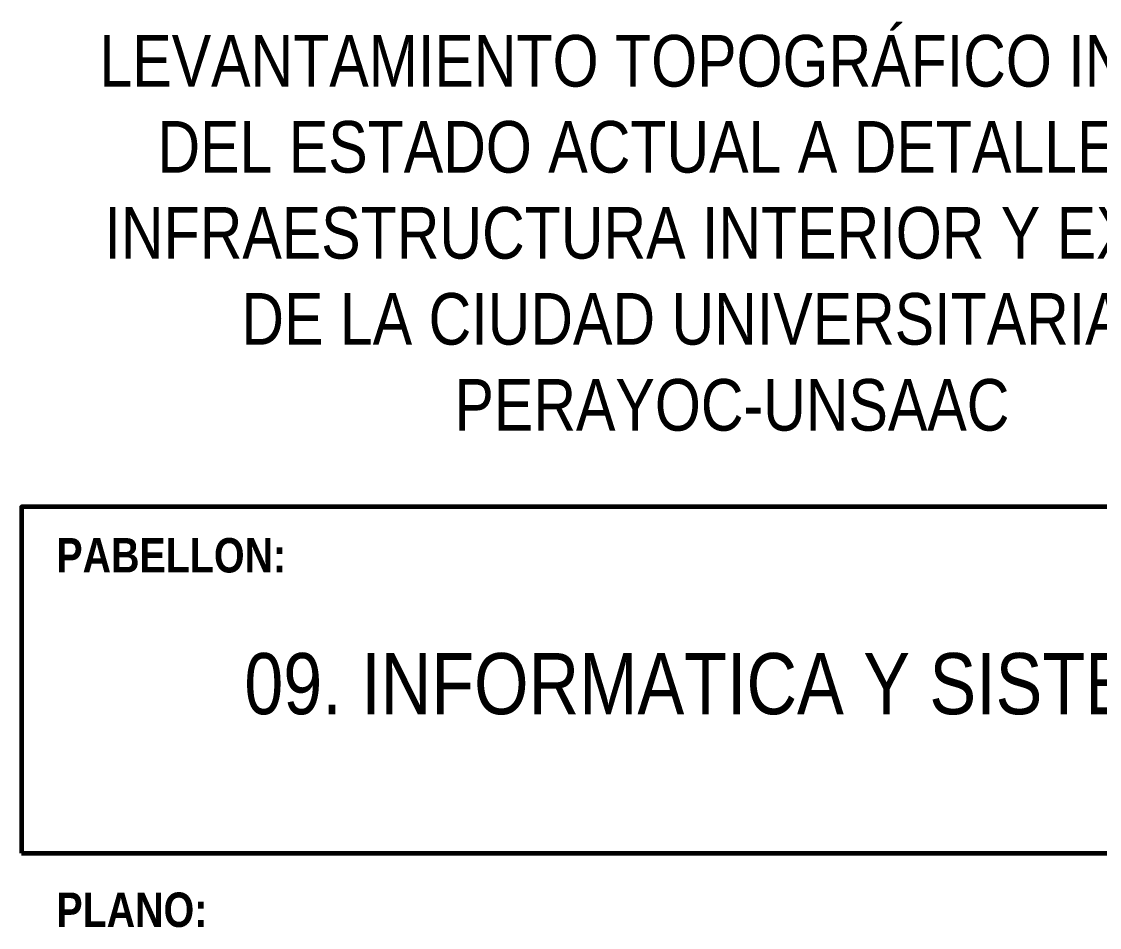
# Model space of a CAD drawing. Header units: inches. Extents: x 140 to 978, y -82 to 38.
# Drawn here: x 806.642 to 810.167, y -61.926 to -58.963 of the extents above; entities that cross this region are included whole.
import ezdxf

# ---------------------------------------------------------------- set-up
doc = ezdxf.new("R2010")
doc.units = ezdxf.units.IN
doc.header["$MEASUREMENT"] = 0
doc.layers.add('UNSAAC- ROTULO', color=7, linetype='Continuous', lineweight=60)
doc.layers.add('UNSAAC-TEXTOS ROTULO', color=7, linetype='Continuous', lineweight=15)
doc.styles.get("Standard").update_dxf_attribs({"font": 'arial.ttf'})

msp = doc.modelspace()

# ---------------------------------------------------------------- linework, layer by layer
at = {"layer": 'UNSAAC- ROTULO'}
msp.add_lwpolyline([(806.642, -61.683), (811.1903, -61.683), (811.1903, -60.5499), (806.642, -60.5499)], close=True, dxfattribs=at)

# ---------------------------------------------------------------- texts
at = {"layer": 'UNSAAC-TEXTOS ROTULO', "insert": (806.8534, -59.0069), "char_height": 0.16875, "width": 4.200794, "attachment_point": 1}
msp.add_mtext('\\pi0.043224;{\\fArial Narrow|b0|i0|c0|p34;LEVANTAMIENTO TOPOGRÁFICO INTEGRAL \\P\\pi0.23292;DEL ESTADO ACTUAL A DETALLE DE LA \\P\\pi0.059857;INFRAESTRUCTURA INTERIOR Y EXTERIOR \\P\\pi0.50729;DE LA CIUDAD UNIVERSITARIA DE \\P\\pi1.2044;PERAYOC-UNSAAC}', dxfattribs=at)
at = {"layer": 'UNSAAC-TEXTOS ROTULO', "attachment_point": 1}
for s, width, insert, char_height in [('{\\fArial Narrow|b1|i0|c0|p34;PABELLON: }', 0.740049, (806.7557, -60.6522), 0.1125), ('{\\fArial Narrow|b0|i0|c0|p34;09. INFORMATICA Y SISTEMAS}', 3.67979, (807.3705, -61.0283), 0.2), ('{\\fArial Narrow|b1|i0|c0|p34;PLANO:\\fArial Narrow|b0|i0|c0|p34; }', 0.472996, (806.7557, -61.8115), 0.1125)]:
    msp.add_mtext_dynamic_manual_height_columns(s, width=width, gutter_width=12.5, heights=[0], dxfattribs=dict(at, insert=insert, char_height=char_height))

doc.saveas('drawing.dxf')
